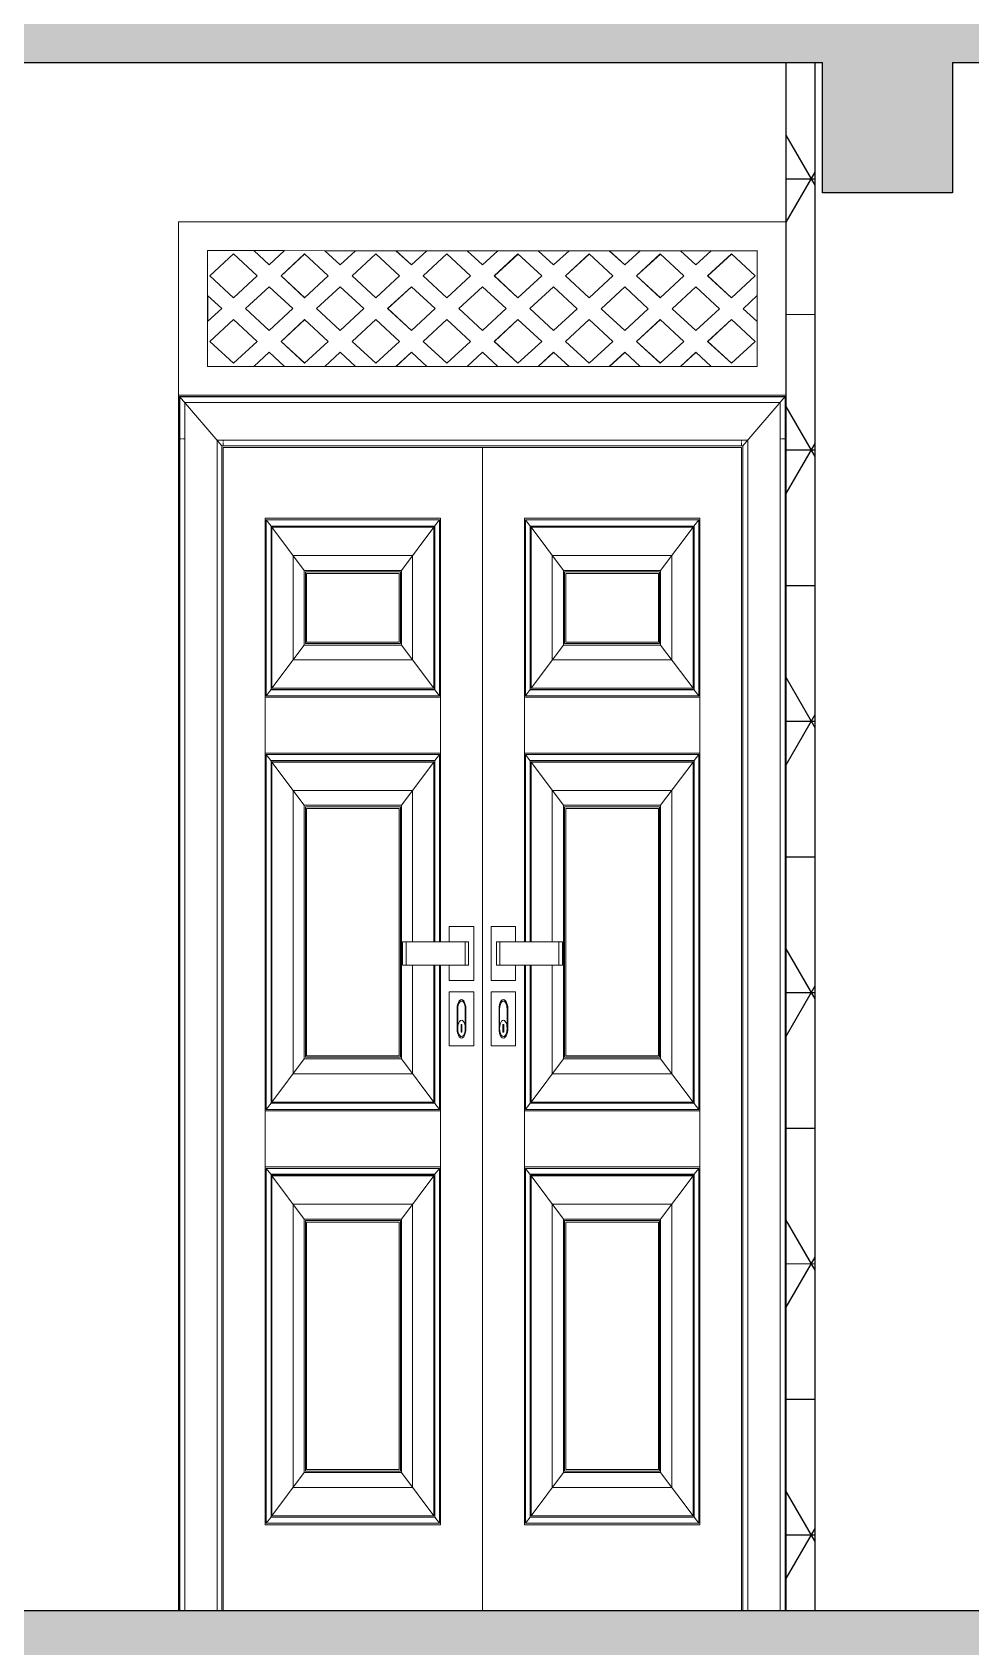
# Model space of a CAD drawing. Header units: inches. Extents: x -10117506 to -5032697, y -6529230 to -3254494.
# Drawn here: x -5046485.2 to -5046420.4, y -3261197.1 to -3261085.5 of the extents above; entities that cross this region are included whole.
import ezdxf

# ---------------------------------------------------------------- set-up
doc = ezdxf.new("R2010")
doc.units = ezdxf.units.IN
doc.header["$LTSCALE"] = 2
doc.header["$MEASUREMENT"] = 0
doc.linetypes.add('CENTER', pattern=[2, 1.25, -0.25, 0.25, -0.25])
doc.layers.get('0').update_dxf_attribs({"linetype": 'CONTINUOUS'})
doc.layers.add('A-Hatch', color=7, linetype='CONTINUOUS')
for name, color, linetype, lineweight in [('Annotate-Bold.w', 187, 'CONTINUOUS', 18), ('Door-Window', 47, 'CONTINUOUS', 15), ('F-FURNITURE', 30, 'CONTINUOUS', 13), ('HACTH', 253, 'CONTINUOUS', 5)]:
    doc.layers.add(name, color=color, linetype=linetype, lineweight=lineweight)
pattern_1 = [(50, (30106.7, -1792.5383), (7.172601826, -0.62752135), [0.75, -8.25]), (355, (30106.7, -1792.538), (-1.387513336, 7.521921337), [0.6, -6.6]), (100.45144446, (30107.2975, -1792.5906), (5.785088467, 6.89439991), [0.63740192, -7.01142112]), (46.1842, (30106.7, -1790.538), (10.672413307, -1.655192808), [1.125, -12.375]), (96.63563549, (30107.589, -1790.676), (9.346619457, 9.741186008), [0.95610342, -10.5171376]), (351.184164, (30106.7, -1790.538), (9.34661945, 9.741186003), [0.9, -9.90000001]), (21, (30107.7, -1791.0383), (5.969070521, -4.0261889067), [0.75, -8.25]), (326, (30107.7, -1791.038), (2.433153319, 7.2515004505), [0.6, -6.6]), (71.45144474, (30108.197, -1791.374), (8.402223767, 3.225311528), [0.6374019, -7.01142112]), (37.5, (30106.6998, -1792.5383), (0.1215985532, 3.3289385383), [0, -6.52, 0, -6.7, 0, -6.625]), (7.5, (30106.6998, -1792.5383), (2.6306953744, 3.9441171188), [0, -3.82, 0, -6.37, 0, -2.525]), (327.5, (30104.4698, -1792.5383), (5.3382243617, -0.2255487173), [0, -2.5, 0, -7.8, 0, -10.35]), (317.5, (30103.47, -1792.5383), (5.8318616934, 1.0010498233), [0, -3.25, 0, -5.18, 0, -7.35])]

msp = doc.modelspace()

# ---------------------------------------------------------------- hatches: boundary and pattern name
at = {"layer": 'A-Hatch', "transparency": 33554661}
h = msp.add_hatch(dxfattribs=at)
h.set_pattern_fill('NET3', color=256, scale=75)
h.set_pattern_definition([(0, (30106.7, -1792.538), (0, 9.375), []), (60, (30106.7, -1792.538), (-8.11898816, 4.6875), []), (120, (30106.7, -1792.538), (-8.11898816, -4.6875), [])])
h.paths.add_polyline_path([(-5046431.11, -3261087.63), (-5046433.11, -3261087.63), (-5046433.11, -3261194.63), (-5046431.11, -3261194.63)])
at = {"layer": 'Door-Window', "linetype": 'ByBlock'}
h = msp.add_hatch(dxfattribs=at)
h.set_pattern_fill('AR-CONC', color=256)
h.set_pattern_definition(pattern_1)
h.paths.add_polyline_path([(-5046562.11, -3261087.63), (-5046562.11, -3261096.63), (-5046553.11, -3261096.63), (-5046553.11, -3261087.63), (-5046433.11, -3261087.63), (-5046430.61, -3261087.63), (-5046430.61, -3261096.63), (-5046421.61, -3261096.63), (-5046421.61, -3261087.63), (-5046396.57, -3261087.63), (-5046316.57, -3261031.63), (-5046273.08, -3261031.63), (-5046273.08, -3261026.63), (-5046328.14, -3261026.63), (-5046328.14, -3261033.63), (-5046338.14, -3261033.63), (-5046338.14, -3261040.63), (-5046348.14, -3261040.63), (-5046348.14, -3261047.63), (-5046358.14, -3261047.63), (-5046358.14, -3261054.63), (-5046368.14, -3261054.63), (-5046368.14, -3261061.63), (-5046378.14, -3261061.63), (-5046378.14, -3261068.63), (-5046388.14, -3261068.63), (-5046388.14, -3261075.63), (-5046398.14, -3261075.63), (-5046398.14, -3261082.63), (-5046433.11, -3261082.63), (-5046580.11, -3261082.63), (-5046580.11, -3261087.63)])
h = msp.add_hatch(dxfattribs=at)
h.set_pattern_fill('AR-CONC', color=256)
h.set_pattern_definition(pattern_1)
h.paths.add_polyline_path([(-5046553.11, -3261199.63), (-5046430.61, -3261199.63), (-5046430.61, -3261208.63), (-5046421.61, -3261208.63), (-5046421.61, -3261199.63), (-5046396.57, -3261199.63), (-5046316.57, -3261143.63), (-5046273.08, -3261143.63), (-5046273.08, -3261138.63), (-5046328.14, -3261138.63), (-5046328.14, -3261145.63), (-5046338.14, -3261145.63), (-5046338.14, -3261152.63), (-5046348.14, -3261152.63), (-5046348.14, -3261159.63), (-5046358.14, -3261159.63), (-5046358.14, -3261166.63), (-5046368.14, -3261166.63), (-5046368.14, -3261173.63), (-5046378.14, -3261173.63), (-5046378.14, -3261180.63), (-5046388.14, -3261180.63), (-5046388.14, -3261187.63), (-5046398.14, -3261187.63), (-5046398.14, -3261194.63), (-5046562.11, -3261194.63), (-5046562.11, -3261208.63), (-5046553.11, -3261208.63)])

# ---------------------------------------------------------------- linework, layer by layer
at = {"ltscale": 0.5}
for p, q in [((-5046553.11, -3261087.63), (-5046433.11, -3261087.63)), ((-5046433.11, -3261194.63), (-5046433.11, -3261087.63)), ((-5046433.11, -3261087.63), (-5046430.61, -3261087.63)), ((-5046431.11, -3261194.63), (-5046431.11, -3261087.63)), ((-5046421.61, -3261087.63), (-5046396.57, -3261087.63)), ((-5046562.11, -3261194.63), (-5046398.14, -3261194.63))]:
    msp.add_line(p, q, dxfattribs=at)
msp.add_lwpolyline([(-5046421.61, -3261087.63), (-5046421.61, -3261096.63), (-5046430.61, -3261096.63), (-5046430.61, -3261087.63)], dxfattribs=at)
at = {"layer": 'Annotate-Bold.w', "linetype": 'CENTER', "ltscale": 0.01}
msp.add_line((-5046618.65, -3261194.63), (-5046229.88, -3261194.63), dxfattribs=at)
at = {"layer": 'F-FURNITURE'}
for p, q in [((-5046475.11, -3261194.63), (-5046475.11, -3261098.63)), ((-5046475.11, -3261098.63), (-5046433.11, -3261098.63)), ((-5046473.11, -3261103.74), (-5046473.11, -3261100.63)), ((-5046473.11, -3261100.63), (-5046469.92, -3261100.63)), ((-5046468.85, -3261101.62), (-5046469.92, -3261100.63)), ((-5046469.92, -3261100.63), (-5046469.91, -3261100.63)), ((-5046468.85, -3261101.61), (-5046469.91, -3261100.63)), ((-5046467.79, -3261100.63), (-5046469.91, -3261100.63)), ((-5046467.79, -3261100.63), (-5046468.85, -3261101.62)), ((-5046467.79, -3261100.63), (-5046465, -3261100.64)), ((-5046463.94, -3261101.62), (-5046465, -3261100.64)), ((-5046463.93, -3261101.61), (-5046465, -3261100.64)), ((-5046465, -3261100.64), (-5046465, -3261100.64)), ((-5046462.87, -3261100.64), (-5046465, -3261100.64)), ((-5046462.87, -3261100.64), (-5046463.94, -3261101.62)), ((-5046462.87, -3261100.64), (-5046460.09, -3261100.64)), ((-5046459.02, -3261101.62), (-5046460.09, -3261100.64)), ((-5046460.09, -3261100.64), (-5046460.08, -3261100.64)), ((-5046459.02, -3261101.61), (-5046460.08, -3261100.64)), ((-5046457.96, -3261100.64), (-5046460.08, -3261100.64)), ((-5046457.96, -3261100.64), (-5046459.02, -3261101.62)), ((-5046457.96, -3261100.64), (-5046455.17, -3261100.64)), ((-5046454.11, -3261101.62), (-5046455.17, -3261100.64)), ((-5046455.17, -3261100.64), (-5046455.17, -3261100.64)), ((-5046454.1, -3261101.61), (-5046455.17, -3261100.64)), ((-5046453.04, -3261100.64), (-5046455.17, -3261100.64)), ((-5046453.04, -3261100.64), (-5046454.11, -3261101.62)), ((-5046453.04, -3261100.64), (-5046450.26, -3261100.64)), ((-5046449.19, -3261101.62), (-5046450.26, -3261100.64)), ((-5046450.26, -3261100.64), (-5046450.25, -3261100.64)), ((-5046449.19, -3261101.61), (-5046450.25, -3261100.64)), ((-5046448.12, -3261100.64), (-5046450.25, -3261100.64)), ((-5046448.12, -3261100.64), (-5046449.19, -3261101.62)), ((-5046448.12, -3261100.64), (-5046445.34, -3261100.64)), ((-5046444.27, -3261101.62), (-5046445.34, -3261100.64)), ((-5046445.34, -3261100.64), (-5046445.33, -3261100.64)), ((-5046444.27, -3261101.61), (-5046445.33, -3261100.64)), ((-5046443.21, -3261100.64), (-5046445.33, -3261100.64)), ((-5046443.21, -3261100.64), (-5046444.27, -3261101.62)), ((-5046443.21, -3261100.64), (-5046440.42, -3261100.64)), ((-5046439.36, -3261101.62), (-5046440.42, -3261100.64)), ((-5046440.42, -3261100.64), (-5046440.42, -3261100.64)), ((-5046439.36, -3261101.62), (-5046440.42, -3261100.64)), ((-5046438.29, -3261100.64), (-5046440.42, -3261100.64)), ((-5046438.29, -3261100.64), (-5046439.36, -3261101.62)), ((-5046435.11, -3261100.63), (-5046438.29, -3261100.64)), ((-5046438.29, -3261100.64), (-5046438.29, -3261100.64)), ((-5046438.29, -3261100.64), (-5046435.11, -3261100.64)), ((-5046435.11, -3261100.64), (-5046435.11, -3261100.63)), ((-5046435.11, -3261100.64), (-5046435.11, -3261103.74)), ((-5046472.95, -3261102.37), (-5046471.31, -3261100.86)), ((-5046472.94, -3261102.37), (-5046471.31, -3261100.86)), ((-5046471.31, -3261100.86), (-5046469.67, -3261102.37)), ((-5046468.03, -3261102.37), (-5046466.4, -3261100.86)), ((-5046468.03, -3261102.37), (-5046466.39, -3261100.86)), ((-5046466.4, -3261100.86), (-5046464.76, -3261102.37)), ((-5046463.12, -3261102.37), (-5046461.48, -3261100.86)), ((-5046463.11, -3261102.37), (-5046461.48, -3261100.86)), ((-5046461.48, -3261100.86), (-5046459.84, -3261102.37)), ((-5046458.2, -3261102.37), (-5046456.56, -3261100.86)), ((-5046458.2, -3261102.37), (-5046456.56, -3261100.86)), ((-5046456.56, -3261100.86), (-5046454.93, -3261102.37)), ((-5046453.29, -3261102.37), (-5046451.65, -3261100.86)), ((-5046453.28, -3261102.37), (-5046451.64, -3261100.87)), ((-5046451.65, -3261100.86), (-5046450.01, -3261102.37)), ((-5046448.37, -3261102.37), (-5046446.73, -3261100.86)), ((-5046448.36, -3261102.37), (-5046446.73, -3261100.87)), ((-5046446.73, -3261100.86), (-5046445.09, -3261102.37)), ((-5046443.45, -3261102.37), (-5046441.82, -3261100.86)), ((-5046443.45, -3261102.37), (-5046441.81, -3261100.87)), ((-5046441.82, -3261100.86), (-5046440.18, -3261102.37)), ((-5046438.54, -3261102.37), (-5046436.9, -3261100.86)), ((-5046438.53, -3261102.37), (-5046436.9, -3261100.87)), ((-5046436.9, -3261100.86), (-5046435.26, -3261102.37)), ((-5046471.31, -3261103.88), (-5046472.95, -3261102.37)), ((-5046472.95, -3261102.37), (-5046472.94, -3261102.37)), ((-5046471.31, -3261103.88), (-5046472.94, -3261102.37)), ((-5046469.67, -3261102.37), (-5046471.31, -3261103.88)), ((-5046466.4, -3261103.88), (-5046468.03, -3261102.37)), ((-5046468.03, -3261102.37), (-5046468.03, -3261102.37)), ((-5046466.39, -3261103.88), (-5046468.03, -3261102.37)), ((-5046464.76, -3261102.37), (-5046466.4, -3261103.88)), ((-5046461.48, -3261103.88), (-5046463.12, -3261102.37)), ((-5046463.12, -3261102.37), (-5046463.11, -3261102.37)), ((-5046461.48, -3261103.88), (-5046463.11, -3261102.37)), ((-5046459.84, -3261102.37), (-5046461.48, -3261103.88)), ((-5046456.56, -3261103.88), (-5046458.2, -3261102.37)), ((-5046458.2, -3261102.37), (-5046458.2, -3261102.37)), ((-5046456.56, -3261103.88), (-5046458.2, -3261102.37)), ((-5046454.93, -3261102.37), (-5046456.56, -3261103.88)), ((-5046451.65, -3261103.88), (-5046453.29, -3261102.37)), ((-5046453.29, -3261102.37), (-5046453.28, -3261102.37)), ((-5046451.65, -3261103.88), (-5046453.28, -3261102.37)), ((-5046450.01, -3261102.37), (-5046451.65, -3261103.88)), ((-5046446.73, -3261103.88), (-5046448.37, -3261102.37)), ((-5046448.37, -3261102.37), (-5046448.36, -3261102.37)), ((-5046446.73, -3261103.88), (-5046448.36, -3261102.37)), ((-5046445.09, -3261102.37), (-5046446.73, -3261103.88)), ((-5046441.82, -3261103.88), (-5046443.45, -3261102.37)), ((-5046443.45, -3261102.37), (-5046443.45, -3261102.37)), ((-5046441.81, -3261103.88), (-5046443.45, -3261102.37)), ((-5046440.18, -3261102.37), (-5046441.82, -3261103.88)), ((-5046436.9, -3261103.88), (-5046438.54, -3261102.37)), ((-5046438.54, -3261102.37), (-5046438.53, -3261102.37)), ((-5046436.9, -3261103.88), (-5046438.53, -3261102.37)), ((-5046435.26, -3261102.37), (-5046436.9, -3261103.88)), ((-5046473.11, -3261108.63), (-5046473.11, -3261103.74)), ((-5046473.11, -3261103.74), (-5046472.13, -3261104.63)), ((-5046473.08, -3261103.76), (-5046473.08, -3261105.51)), ((-5046470.49, -3261104.63), (-5046468.85, -3261103.12)), ((-5046470.49, -3261104.63), (-5046468.85, -3261103.13)), ((-5046468.85, -3261103.12), (-5046467.22, -3261104.63)), ((-5046465.58, -3261104.63), (-5046463.94, -3261103.13)), ((-5046465.57, -3261104.63), (-5046463.93, -3261103.13)), ((-5046463.94, -3261103.13), (-5046462.3, -3261104.63)), ((-5046460.66, -3261104.63), (-5046459.02, -3261103.13)), ((-5046460.65, -3261104.63), (-5046459.02, -3261103.13)), ((-5046459.02, -3261103.13), (-5046457.38, -3261104.63)), ((-5046455.74, -3261104.63), (-5046454.11, -3261103.13)), ((-5046455.74, -3261104.63), (-5046454.1, -3261103.13)), ((-5046454.11, -3261103.13), (-5046452.47, -3261104.63)), ((-5046450.83, -3261104.63), (-5046449.19, -3261103.13)), ((-5046450.82, -3261104.63), (-5046449.19, -3261103.13)), ((-5046449.19, -3261103.13), (-5046447.55, -3261104.64)), ((-5046445.91, -3261104.64), (-5046444.27, -3261103.13)), ((-5046445.91, -3261104.64), (-5046444.27, -3261103.13)), ((-5046444.27, -3261103.13), (-5046442.64, -3261104.64)), ((-5046441, -3261104.64), (-5046439.36, -3261103.13)), ((-5046440.99, -3261104.64), (-5046439.36, -3261103.13)), ((-5046439.36, -3261103.13), (-5046437.72, -3261104.64)), ((-5046436.08, -3261104.64), (-5046435.11, -3261103.74)), ((-5046436.08, -3261104.64), (-5046435.11, -3261103.74)), ((-5046435.11, -3261105.53), (-5046435.11, -3261103.74)), ((-5046435.11, -3261103.74), (-5046435.11, -3261103.74)), ((-5046472.13, -3261104.63), (-5046473.11, -3261105.53)), ((-5046468.85, -3261106.14), (-5046470.49, -3261104.63)), ((-5046470.49, -3261104.63), (-5046470.49, -3261104.63)), ((-5046468.85, -3261106.14), (-5046470.49, -3261104.63)), ((-5046467.22, -3261104.63), (-5046468.85, -3261106.14)), ((-5046463.94, -3261106.14), (-5046465.58, -3261104.63)), ((-5046465.58, -3261104.63), (-5046465.57, -3261104.63)), ((-5046463.94, -3261106.14), (-5046465.57, -3261104.63)), ((-5046462.3, -3261104.63), (-5046463.94, -3261106.14)), ((-5046459.02, -3261106.14), (-5046460.66, -3261104.63)), ((-5046460.66, -3261104.63), (-5046460.65, -3261104.63)), ((-5046459.02, -3261106.14), (-5046460.65, -3261104.63)), ((-5046457.38, -3261104.63), (-5046459.02, -3261106.14)), ((-5046454.11, -3261106.14), (-5046455.74, -3261104.63)), ((-5046455.74, -3261104.63), (-5046455.74, -3261104.63)), ((-5046454.1, -3261106.14), (-5046455.74, -3261104.63)), ((-5046452.47, -3261104.63), (-5046454.11, -3261106.14)), ((-5046449.19, -3261106.14), (-5046450.83, -3261104.63)), ((-5046450.83, -3261104.63), (-5046450.82, -3261104.63)), ((-5046449.19, -3261106.14), (-5046450.82, -3261104.63)), ((-5046447.55, -3261104.64), (-5046449.19, -3261106.14)), ((-5046444.27, -3261106.14), (-5046445.91, -3261104.64)), ((-5046445.91, -3261104.64), (-5046445.91, -3261104.64)), ((-5046444.27, -3261106.14), (-5046445.91, -3261104.64)), ((-5046442.64, -3261104.64), (-5046444.27, -3261106.14)), ((-5046439.36, -3261106.14), (-5046441, -3261104.64)), ((-5046441, -3261104.64), (-5046440.99, -3261104.64)), ((-5046439.36, -3261106.14), (-5046440.99, -3261104.64)), ((-5046437.72, -3261104.64), (-5046439.36, -3261106.14)), ((-5046435.11, -3261105.53), (-5046436.08, -3261104.64)), ((-5046435.11, -3261105.53), (-5046436.08, -3261104.64)), ((-5046436.08, -3261104.64), (-5046436.08, -3261104.64)), ((-5046472.95, -3261106.9), (-5046471.31, -3261105.39)), ((-5046472.94, -3261106.9), (-5046471.31, -3261105.39)), ((-5046471.31, -3261105.39), (-5046469.67, -3261106.9)), ((-5046468.03, -3261106.9), (-5046466.4, -3261105.39)), ((-5046468.03, -3261106.9), (-5046466.39, -3261105.39)), ((-5046466.4, -3261105.39), (-5046464.76, -3261106.9)), ((-5046463.12, -3261106.9), (-5046461.48, -3261105.39)), ((-5046463.11, -3261106.9), (-5046461.48, -3261105.39)), ((-5046461.48, -3261105.39), (-5046459.84, -3261106.9)), ((-5046458.2, -3261106.9), (-5046456.56, -3261105.39)), ((-5046458.2, -3261106.9), (-5046456.56, -3261105.39)), ((-5046456.56, -3261105.39), (-5046454.93, -3261106.9)), ((-5046453.29, -3261106.9), (-5046451.65, -3261105.39)), ((-5046453.28, -3261106.9), (-5046451.65, -3261105.39)), ((-5046451.65, -3261105.39), (-5046450.01, -3261106.9)), ((-5046448.37, -3261106.9), (-5046446.73, -3261105.39)), ((-5046448.37, -3261106.9), (-5046446.73, -3261105.39)), ((-5046446.73, -3261105.39), (-5046445.09, -3261106.9)), ((-5046443.45, -3261106.9), (-5046441.82, -3261105.39)), ((-5046443.45, -3261106.9), (-5046441.81, -3261105.39)), ((-5046441.82, -3261105.39), (-5046440.18, -3261106.9)), ((-5046438.54, -3261106.9), (-5046436.9, -3261105.39)), ((-5046438.53, -3261106.9), (-5046436.9, -3261105.39)), ((-5046436.9, -3261105.39), (-5046435.26, -3261106.9)), ((-5046435.11, -3261105.53), (-5046435.11, -3261108.63)), ((-5046435.11, -3261105.53), (-5046435.11, -3261105.53)), ((-5046471.31, -3261108.41), (-5046472.95, -3261106.9)), ((-5046472.95, -3261106.9), (-5046472.94, -3261106.9)), ((-5046471.31, -3261108.4), (-5046472.94, -3261106.9)), ((-5046469.67, -3261106.9), (-5046471.31, -3261108.41)), ((-5046466.4, -3261108.41), (-5046468.03, -3261106.9)), ((-5046468.03, -3261106.9), (-5046468.03, -3261106.9)), ((-5046466.39, -3261108.4), (-5046468.03, -3261106.9)), ((-5046464.76, -3261106.9), (-5046466.4, -3261108.41)), ((-5046461.48, -3261108.41), (-5046463.12, -3261106.9)), ((-5046463.12, -3261106.9), (-5046463.11, -3261106.9)), ((-5046461.48, -3261108.4), (-5046463.11, -3261106.9)), ((-5046459.84, -3261106.9), (-5046461.48, -3261108.41)), ((-5046456.56, -3261108.41), (-5046458.2, -3261106.9)), ((-5046456.56, -3261108.4), (-5046458.2, -3261106.9)), ((-5046458.2, -3261106.9), (-5046458.2, -3261106.9)), ((-5046454.93, -3261106.9), (-5046456.56, -3261108.41)), ((-5046451.65, -3261108.41), (-5046453.29, -3261106.9)), ((-5046453.29, -3261106.9), (-5046453.28, -3261106.9)), ((-5046451.65, -3261108.4), (-5046453.28, -3261106.9)), ((-5046450.01, -3261106.9), (-5046451.65, -3261108.41)), ((-5046446.73, -3261108.41), (-5046448.37, -3261106.9)), ((-5046448.37, -3261106.9), (-5046448.37, -3261106.9)), ((-5046446.73, -3261108.4), (-5046448.37, -3261106.9)), ((-5046445.09, -3261106.9), (-5046446.73, -3261108.41)), ((-5046441.82, -3261108.41), (-5046443.45, -3261106.9)), ((-5046441.81, -3261108.4), (-5046443.45, -3261106.9)), ((-5046443.45, -3261106.9), (-5046443.45, -3261106.9)), ((-5046440.18, -3261106.9), (-5046441.82, -3261108.41)), ((-5046436.9, -3261108.41), (-5046438.54, -3261106.9)), ((-5046438.54, -3261106.9), (-5046438.53, -3261106.9)), ((-5046436.9, -3261108.41), (-5046438.53, -3261106.9)), ((-5046435.26, -3261106.9), (-5046436.9, -3261108.41)), ((-5046473.11, -3261108.63), (-5046473.11, -3261108.63)), ((-5046473.11, -3261108.63), (-5046473.08, -3261108.63)), ((-5046469.92, -3261108.63), (-5046473.11, -3261108.63)), ((-5046473.08, -3261108.63), (-5046473.08, -3261108.63)), ((-5046473.08, -3261108.63), (-5046469.92, -3261108.63)), ((-5046469.92, -3261108.63), (-5046468.85, -3261107.65)), ((-5046469.92, -3261108.63), (-5046469.91, -3261108.63)), ((-5046469.91, -3261108.63), (-5046468.85, -3261107.65)), ((-5046469.91, -3261108.63), (-5046467.79, -3261108.63)), ((-5046468.85, -3261107.65), (-5046467.79, -3261108.63)), ((-5046465, -3261108.63), (-5046467.79, -3261108.63)), ((-5046465, -3261108.63), (-5046463.94, -3261107.65)), ((-5046465, -3261108.63), (-5046463.94, -3261107.65)), ((-5046465, -3261108.63), (-5046465, -3261108.63)), ((-5046465, -3261108.63), (-5046462.87, -3261108.63)), ((-5046463.94, -3261107.65), (-5046462.87, -3261108.63)), ((-5046460.09, -3261108.63), (-5046462.87, -3261108.63)), ((-5046460.09, -3261108.63), (-5046459.02, -3261107.65)), ((-5046460.08, -3261108.63), (-5046460.09, -3261108.63)), ((-5046460.08, -3261108.63), (-5046459.02, -3261107.65)), ((-5046460.08, -3261108.63), (-5046457.96, -3261108.63)), ((-5046459.02, -3261107.65), (-5046457.96, -3261108.63)), ((-5046455.17, -3261108.63), (-5046457.96, -3261108.63)), ((-5046455.17, -3261108.63), (-5046454.11, -3261107.65)), ((-5046455.17, -3261108.63), (-5046454.1, -3261107.65)), ((-5046455.17, -3261108.63), (-5046455.17, -3261108.63)), ((-5046455.17, -3261108.63), (-5046453.04, -3261108.63)), ((-5046454.11, -3261107.65), (-5046453.04, -3261108.63)), ((-5046450.26, -3261108.63), (-5046453.04, -3261108.63)), ((-5046450.26, -3261108.63), (-5046449.19, -3261107.65)), ((-5046450.25, -3261108.63), (-5046450.26, -3261108.63)), ((-5046450.25, -3261108.63), (-5046449.19, -3261107.66)), ((-5046450.25, -3261108.63), (-5046448.12, -3261108.63)), ((-5046449.19, -3261107.65), (-5046448.12, -3261108.63)), ((-5046445.34, -3261108.63), (-5046448.12, -3261108.63)), ((-5046445.34, -3261108.63), (-5046444.27, -3261107.65)), ((-5046445.34, -3261108.63), (-5046445.33, -3261108.63)), ((-5046445.33, -3261108.63), (-5046444.27, -3261107.66)), ((-5046445.33, -3261108.63), (-5046443.21, -3261108.63)), ((-5046444.27, -3261107.65), (-5046443.21, -3261108.63)), ((-5046440.42, -3261108.63), (-5046443.21, -3261108.63)), ((-5046440.42, -3261108.63), (-5046439.36, -3261107.65)), ((-5046440.42, -3261108.63), (-5046439.36, -3261107.66)), ((-5046440.42, -3261108.63), (-5046440.42, -3261108.63)), ((-5046440.42, -3261108.63), (-5046438.29, -3261108.63)), ((-5046439.36, -3261107.65), (-5046438.29, -3261108.63)), ((-5046435.11, -3261108.63), (-5046438.29, -3261108.63)), ((-5046475.11, -3261110.63), (-5046433.11, -3261110.63)), ((-5046475.04, -3261194.63), (-5046475.04, -3261110.71)), ((-5046475.04, -3261110.71), (-5046433.17, -3261110.71)), ((-5046475.04, -3261110.71), (-5046472.11, -3261114.13)), ((-5046475.02, -3261110.73), (-5046433.19, -3261110.73)), ((-5046475.02, -3261113.63), (-5046475.02, -3261110.73)), ((-5046433.17, -3261110.71), (-5046436.11, -3261114.13)), ((-5046433.19, -3261110.73), (-5046433.19, -3261194.63)), ((-5046433.17, -3261110.71), (-5046433.17, -3261194.63)), ((-5046474.68, -3261194.63), (-5046474.68, -3261111.13)), ((-5046474.68, -3261111.13), (-5046433.53, -3261111.13)), ((-5046433.53, -3261111.13), (-5046433.53, -3261194.63)), ((-5046475.02, -3261113.63), (-5046474.96, -3261113.63)), ((-5046475.02, -3261194.63), (-5046475.02, -3261113.63)), ((-5046474.92, -3261113.63), (-5046474.88, -3261113.63)), ((-5046474.83, -3261113.63), (-5046474.73, -3261113.63)), ((-5046472.45, -3261194.63), (-5046472.45, -3261113.73)), ((-5046472.45, -3261113.73), (-5046435.76, -3261113.73)), ((-5046472.11, -3261194.63), (-5046472.11, -3261114.13)), ((-5046472.11, -3261114.13), (-5046436.11, -3261114.13)), ((-5046472.02, -3261113.73), (-5046472.02, -3261113.79)), ((-5046472.02, -3261113.84), (-5046472.02, -3261113.89)), ((-5046472.02, -3261113.94), (-5046472.02, -3261114.02)), ((-5046472.02, -3261114.05), (-5046472.02, -3261114.13)), ((-5046436.19, -3261113.73), (-5046436.19, -3261113.79)), ((-5046436.19, -3261113.84), (-5046436.19, -3261113.89)), ((-5046436.19, -3261113.94), (-5046436.19, -3261114.02)), ((-5046436.19, -3261114.05), (-5046436.19, -3261114.13)), ((-5046436.11, -3261114.13), (-5046436.11, -3261194.63)), ((-5046435.76, -3261113.73), (-5046435.76, -3261194.63)), ((-5046433.53, -3261113.63), (-5046433.43, -3261113.63)), ((-5046433.38, -3261113.63), (-5046433.33, -3261113.63)), ((-5046433.29, -3261113.63), (-5046433.22, -3261113.63)), ((-5046472.02, -3261194.63), (-5046472.02, -3261114.23)), ((-5046472.02, -3261114.23), (-5046436.19, -3261114.23)), ((-5046454.11, -3261194.63), (-5046454.11, -3261114.23)), ((-5046436.19, -3261114.23), (-5046436.19, -3261194.63)), ((-5046469.12, -3261160.1), (-5046469.12, -3261119.13)), ((-5046457, -3261119.13), (-5046469.12, -3261119.13)), ((-5046469.05, -3261131.4), (-5046469.05, -3261119.23)), ((-5046469.05, -3261119.23), (-5046457.08, -3261119.23)), ((-5046469.05, -3261119.23), (-5046468.72, -3261119.68)), ((-5046468.72, -3261130.96), (-5046468.72, -3261119.68)), ((-5046468.72, -3261119.68), (-5046457.41, -3261119.68)), ((-5046468.66, -3261130.88), (-5046468.66, -3261119.75)), ((-5046468.66, -3261119.75), (-5046457.46, -3261119.75)), ((-5046466.42, -3261122.74), (-5046468.66, -3261119.75)), ((-5046457.46, -3261119.75), (-5046459.7, -3261122.74)), ((-5046457.46, -3261119.75), (-5046457.46, -3261130.88)), ((-5046457.41, -3261119.68), (-5046457.08, -3261119.23)), ((-5046457.41, -3261119.68), (-5046457.41, -3261130.96)), ((-5046457.39, -3261119.65), (-5046457.39, -3261130.98)), ((-5046457.08, -3261119.23), (-5046457.08, -3261131.4)), ((-5046457, -3261119.13), (-5046457, -3261148.41)), ((-5046451.21, -3261148.41), (-5046451.21, -3261119.13)), ((-5046439.09, -3261119.13), (-5046451.21, -3261119.13)), ((-5046451.13, -3261131.4), (-5046451.13, -3261119.23)), ((-5046451.13, -3261119.23), (-5046439.16, -3261119.23)), ((-5046451.13, -3261119.23), (-5046450.8, -3261119.68)), ((-5046450.8, -3261130.96), (-5046450.8, -3261119.68)), ((-5046450.8, -3261119.68), (-5046439.5, -3261119.68)), ((-5046450.75, -3261130.88), (-5046450.75, -3261119.75)), ((-5046450.75, -3261119.75), (-5046439.55, -3261119.75)), ((-5046448.51, -3261122.74), (-5046450.75, -3261119.75)), ((-5046439.55, -3261119.75), (-5046441.79, -3261122.74)), ((-5046439.55, -3261119.75), (-5046439.55, -3261130.88)), ((-5046439.5, -3261119.68), (-5046439.16, -3261119.23)), ((-5046439.5, -3261119.68), (-5046439.5, -3261130.96)), ((-5046439.47, -3261119.65), (-5046439.47, -3261130.98)), ((-5046439.16, -3261119.23), (-5046439.16, -3261131.4)), ((-5046439.09, -3261119.13), (-5046439.09, -3261160.1)), ((-5046458.93, -3261121.71), (-5046467.19, -3261121.71)), ((-5046467.19, -3261121.71), (-5046467.19, -3261128.92)), ((-5046458.93, -3261128.92), (-5046458.93, -3261121.71)), ((-5046441.02, -3261121.71), (-5046449.28, -3261121.71)), ((-5046449.28, -3261121.71), (-5046449.28, -3261128.92)), ((-5046441.02, -3261128.92), (-5046441.02, -3261121.71)), ((-5046459.7, -3261122.74), (-5046466.42, -3261122.74)), ((-5046466.42, -3261122.74), (-5046466.42, -3261127.89)), ((-5046466.34, -3261122.84), (-5046466.34, -3261127.79)), ((-5046459.78, -3261122.84), (-5046466.34, -3261122.84)), ((-5046466.27, -3261122.94), (-5046466.27, -3261127.69)), ((-5046459.86, -3261122.94), (-5046466.27, -3261122.94)), ((-5046459.86, -3261127.69), (-5046459.86, -3261122.94)), ((-5046459.78, -3261127.79), (-5046459.78, -3261122.84)), ((-5046459.7, -3261127.89), (-5046459.7, -3261122.74)), ((-5046441.79, -3261122.74), (-5046448.51, -3261122.74)), ((-5046448.51, -3261122.74), (-5046448.51, -3261127.89)), ((-5046448.43, -3261122.84), (-5046448.43, -3261127.79)), ((-5046441.87, -3261122.84), (-5046448.43, -3261122.84)), ((-5046448.35, -3261122.94), (-5046448.35, -3261127.69)), ((-5046441.94, -3261122.94), (-5046448.35, -3261122.94)), ((-5046441.94, -3261127.69), (-5046441.94, -3261122.94)), ((-5046441.87, -3261127.79), (-5046441.87, -3261122.84)), ((-5046441.79, -3261127.89), (-5046441.79, -3261122.74)), ((-5046468.66, -3261130.88), (-5046466.42, -3261127.89)), ((-5046466.42, -3261127.89), (-5046459.7, -3261127.89)), ((-5046466.34, -3261127.79), (-5046459.78, -3261127.79)), ((-5046466.27, -3261127.69), (-5046459.86, -3261127.69)), ((-5046459.7, -3261127.89), (-5046457.46, -3261130.88)), ((-5046450.75, -3261130.88), (-5046448.51, -3261127.89)), ((-5046448.51, -3261127.89), (-5046441.79, -3261127.89)), ((-5046448.43, -3261127.79), (-5046441.87, -3261127.79)), ((-5046448.35, -3261127.69), (-5046441.94, -3261127.69)), ((-5046441.79, -3261127.89), (-5046439.55, -3261130.88)), ((-5046467.19, -3261128.92), (-5046458.93, -3261128.92)), ((-5046449.28, -3261128.92), (-5046441.02, -3261128.92)), ((-5046469.05, -3261131.4), (-5046468.72, -3261130.96)), ((-5046457.41, -3261130.96), (-5046468.72, -3261130.96)), ((-5046457.46, -3261130.88), (-5046468.66, -3261130.88)), ((-5046457.08, -3261131.4), (-5046457.41, -3261130.96)), ((-5046451.13, -3261131.4), (-5046450.8, -3261130.96)), ((-5046439.5, -3261130.96), (-5046450.8, -3261130.96)), ((-5046439.55, -3261130.88), (-5046450.75, -3261130.88)), ((-5046439.16, -3261131.4), (-5046439.5, -3261130.96)), ((-5046457, -3261131.5), (-5046469.12, -3261131.5)), ((-5046457.08, -3261131.4), (-5046469.05, -3261131.4)), ((-5046457.39, -3261130.98), (-5046468.74, -3261130.98)), ((-5046439.09, -3261131.5), (-5046451.21, -3261131.5)), ((-5046439.16, -3261131.4), (-5046451.13, -3261131.4)), ((-5046439.47, -3261130.98), (-5046450.82, -3261130.98)), ((-5046457, -3261135.37), (-5046469.12, -3261135.37)), ((-5046439.09, -3261135.37), (-5046451.21, -3261135.37)), ((-5046469.05, -3261160), (-5046469.05, -3261135.47)), ((-5046469.05, -3261135.47), (-5046457.08, -3261135.47)), ((-5046469.05, -3261135.47), (-5046468.74, -3261135.88)), ((-5046468.74, -3261135.88), (-5046457.39, -3261135.88)), ((-5046468.74, -3261135.88), (-5046468.72, -3261135.9)), ((-5046468.72, -3261159.57), (-5046468.72, -3261135.9)), ((-5046468.72, -3261135.9), (-5046457.4, -3261135.9)), ((-5046466.42, -3261138.97), (-5046468.66, -3261135.98)), ((-5046468.66, -3261159.49), (-5046468.66, -3261135.98)), ((-5046468.66, -3261135.98), (-5046457.46, -3261135.98)), ((-5046457.46, -3261135.98), (-5046459.7, -3261138.97)), ((-5046457.46, -3261135.98), (-5046457.46, -3261148.41)), ((-5046457.39, -3261135.88), (-5046457.4, -3261135.9)), ((-5046457.4, -3261135.9), (-5046457.4, -3261148.41)), ((-5046457.08, -3261135.47), (-5046457.39, -3261135.88)), ((-5046457.39, -3261135.88), (-5046457.39, -3261148.41)), ((-5046457.08, -3261135.47), (-5046457.08, -3261148.41)), ((-5046451.13, -3261148.41), (-5046451.13, -3261135.47)), ((-5046451.13, -3261135.47), (-5046439.16, -3261135.47)), ((-5046451.13, -3261135.47), (-5046450.82, -3261135.88)), ((-5046450.82, -3261135.88), (-5046439.47, -3261135.88)), ((-5046450.82, -3261135.88), (-5046450.81, -3261135.9)), ((-5046450.81, -3261148.41), (-5046450.81, -3261135.9)), ((-5046450.81, -3261135.9), (-5046439.49, -3261135.9)), ((-5046448.51, -3261138.97), (-5046450.75, -3261135.98)), ((-5046450.75, -3261148.41), (-5046450.75, -3261135.98)), ((-5046450.75, -3261135.98), (-5046439.55, -3261135.98)), ((-5046439.55, -3261135.98), (-5046441.79, -3261138.97)), ((-5046439.55, -3261135.98), (-5046439.55, -3261159.49)), ((-5046439.47, -3261135.88), (-5046439.49, -3261135.9)), ((-5046439.49, -3261135.9), (-5046439.49, -3261159.57)), ((-5046439.16, -3261135.47), (-5046439.47, -3261135.88)), ((-5046439.47, -3261135.88), (-5046439.47, -3261159.59)), ((-5046439.16, -3261135.47), (-5046439.16, -3261160)), ((-5046467.19, -3261137.94), (-5046458.93, -3261137.94)), ((-5046467.19, -3261137.94), (-5046467.19, -3261157.53)), ((-5046458.93, -3261137.94), (-5046458.93, -3261148.41)), ((-5046449.28, -3261137.94), (-5046441.02, -3261137.94)), ((-5046449.28, -3261137.94), (-5046449.28, -3261148.41)), ((-5046441.02, -3261137.94), (-5046441.02, -3261157.53)), ((-5046466.42, -3261138.97), (-5046459.7, -3261138.97)), ((-5046466.42, -3261156.5), (-5046466.42, -3261138.97)), ((-5046459.78, -3261139.08), (-5046466.34, -3261139.08)), ((-5046466.34, -3261139.08), (-5046466.34, -3261156.39)), ((-5046459.86, -3261139.18), (-5046466.27, -3261139.18)), ((-5046466.27, -3261139.18), (-5046466.27, -3261156.29)), ((-5046459.86, -3261156.29), (-5046459.86, -3261139.18)), ((-5046459.78, -3261156.39), (-5046459.78, -3261139.08)), ((-5046459.7, -3261138.97), (-5046459.7, -3261156.5)), ((-5046448.51, -3261138.97), (-5046441.79, -3261138.97)), ((-5046448.51, -3261156.5), (-5046448.51, -3261138.97)), ((-5046441.87, -3261139.08), (-5046448.43, -3261139.08)), ((-5046448.43, -3261139.08), (-5046448.43, -3261156.39)), ((-5046441.94, -3261139.18), (-5046448.35, -3261139.18)), ((-5046448.35, -3261139.18), (-5046448.35, -3261156.29)), ((-5046441.94, -3261156.29), (-5046441.94, -3261139.18)), ((-5046441.87, -3261156.39), (-5046441.87, -3261139.08)), ((-5046441.79, -3261138.97), (-5046441.79, -3261156.5)), ((-5046456.4, -3261147.35), (-5046456.4, -3261148.41)), ((-5046454.7, -3261147.35), (-5046456.4, -3261147.35)), ((-5046454.7, -3261147.35), (-5046454.7, -3261151.07)), ((-5046451.81, -3261147.35), (-5046453.51, -3261147.35)), ((-5046453.51, -3261147.35), (-5046453.51, -3261151.07)), ((-5046451.81, -3261147.35), (-5046451.81, -3261148.41)), ((-5046459.63, -3261148.41), (-5046459.63, -3261150.01)), ((-5046459.63, -3261148.41), (-5046455.07, -3261148.41)), ((-5046459.38, -3261148.41), (-5046459.38, -3261150.01)), ((-5046455.31, -3261148.41), (-5046455.31, -3261150.01)), ((-5046455.07, -3261148.41), (-5046455.07, -3261150.01)), ((-5046453.14, -3261148.41), (-5046453.14, -3261150.01)), ((-5046448.58, -3261148.41), (-5046453.14, -3261148.41)), ((-5046452.9, -3261148.41), (-5046452.9, -3261150.01)), ((-5046448.83, -3261148.41), (-5046448.83, -3261150.01)), ((-5046448.58, -3261148.41), (-5046448.58, -3261150.01)), ((-5046459.63, -3261150.01), (-5046455.07, -3261150.01)), ((-5046458.93, -3261150.01), (-5046458.93, -3261157.53)), ((-5046457.46, -3261150.01), (-5046457.46, -3261159.49)), ((-5046457.4, -3261150.01), (-5046457.4, -3261159.57)), ((-5046457.39, -3261150.01), (-5046457.39, -3261159.59)), ((-5046457.08, -3261150.01), (-5046457.08, -3261160)), ((-5046457, -3261150.01), (-5046457, -3261160.1)), ((-5046456.4, -3261150.01), (-5046456.4, -3261151.07)), ((-5046448.58, -3261150.01), (-5046453.14, -3261150.01)), ((-5046451.81, -3261150.01), (-5046451.81, -3261151.07)), ((-5046451.21, -3261160.1), (-5046451.21, -3261150.01)), ((-5046451.13, -3261160), (-5046451.13, -3261150.01)), ((-5046450.81, -3261159.57), (-5046450.81, -3261150.01)), ((-5046450.75, -3261159.49), (-5046450.75, -3261150.01)), ((-5046449.28, -3261157.53), (-5046449.28, -3261150.01)), ((-5046456.4, -3261151.07), (-5046454.7, -3261151.07)), ((-5046456.4, -3261151.87), (-5046454.7, -3261151.87)), ((-5046456.4, -3261155.59), (-5046456.4, -3261151.87)), ((-5046454.7, -3261151.87), (-5046454.7, -3261155.59)), ((-5046453.51, -3261151.07), (-5046451.81, -3261151.07)), ((-5046453.51, -3261151.87), (-5046453.51, -3261155.59)), ((-5046451.81, -3261151.87), (-5046453.51, -3261151.87)), ((-5046451.81, -3261155.59), (-5046451.81, -3261151.87)), ((-5046455.85, -3261152.89), (-5046455.86, -3261153.07)), ((-5046455.86, -3261154.4), (-5046455.86, -3261153.07)), ((-5046455.82, -3261152.73), (-5046455.85, -3261152.89)), ((-5046455.77, -3261152.6), (-5046455.82, -3261152.73)), ((-5046455.81, -3261153.07), (-5046455.8, -3261152.92)), ((-5046455.81, -3261154.39), (-5046455.81, -3261153.07)), ((-5046455.8, -3261152.92), (-5046455.78, -3261152.78)), ((-5046455.78, -3261152.78), (-5046455.74, -3261152.67)), ((-5046455.71, -3261152.49), (-5046455.77, -3261152.6)), ((-5046455.74, -3261152.67), (-5046455.68, -3261152.58)), ((-5046455.63, -3261152.42), (-5046455.71, -3261152.49)), ((-5046455.68, -3261152.58), (-5046455.62, -3261152.52)), ((-5046455.55, -3261152.4), (-5046455.63, -3261152.42)), ((-5046455.62, -3261152.52), (-5046455.55, -3261152.5)), ((-5046455.48, -3261152.42), (-5046455.55, -3261152.4)), ((-5046455.55, -3261152.5), (-5046455.49, -3261152.52)), ((-5046455.49, -3261152.52), (-5046455.42, -3261152.58)), ((-5046455.4, -3261152.49), (-5046455.48, -3261152.42)), ((-5046455.42, -3261152.58), (-5046455.37, -3261152.67)), ((-5046455.34, -3261152.6), (-5046455.4, -3261152.49)), ((-5046455.37, -3261152.67), (-5046455.33, -3261152.78)), ((-5046455.29, -3261152.73), (-5046455.34, -3261152.6)), ((-5046455.33, -3261152.78), (-5046455.3, -3261152.92)), ((-5046455.3, -3261152.92), (-5046455.3, -3261153.07)), ((-5046455.3, -3261153.07), (-5046455.3, -3261154.39)), ((-5046455.26, -3261152.89), (-5046455.29, -3261152.73)), ((-5046455.25, -3261153.07), (-5046455.26, -3261152.89)), ((-5046455.25, -3261154.4), (-5046455.25, -3261153.07)), ((-5046452.96, -3261153.07), (-5046452.95, -3261152.89)), ((-5046452.96, -3261154.4), (-5046452.96, -3261153.07)), ((-5046452.95, -3261152.89), (-5046452.92, -3261152.73)), ((-5046452.92, -3261152.73), (-5046452.87, -3261152.6)), ((-5046452.91, -3261152.92), (-5046452.92, -3261153.07)), ((-5046452.92, -3261153.07), (-5046452.92, -3261154.39)), ((-5046452.88, -3261152.78), (-5046452.91, -3261152.92)), ((-5046452.84, -3261152.67), (-5046452.88, -3261152.78)), ((-5046452.87, -3261152.6), (-5046452.81, -3261152.49)), ((-5046452.79, -3261152.58), (-5046452.84, -3261152.67)), ((-5046452.81, -3261152.49), (-5046452.74, -3261152.42)), ((-5046452.72, -3261152.52), (-5046452.79, -3261152.58)), ((-5046452.74, -3261152.42), (-5046452.66, -3261152.4)), ((-5046452.66, -3261152.5), (-5046452.72, -3261152.52)), ((-5046452.66, -3261152.4), (-5046452.58, -3261152.42)), ((-5046452.59, -3261152.52), (-5046452.66, -3261152.5)), ((-5046452.53, -3261152.58), (-5046452.59, -3261152.52)), ((-5046452.58, -3261152.42), (-5046452.51, -3261152.49)), ((-5046452.48, -3261152.67), (-5046452.53, -3261152.58)), ((-5046452.51, -3261152.49), (-5046452.44, -3261152.6)), ((-5046452.43, -3261152.78), (-5046452.48, -3261152.67)), ((-5046452.44, -3261152.6), (-5046452.39, -3261152.73)), ((-5046452.41, -3261152.92), (-5046452.43, -3261152.78)), ((-5046452.4, -3261153.07), (-5046452.41, -3261152.92)), ((-5046452.4, -3261154.39), (-5046452.4, -3261153.07)), ((-5046452.39, -3261152.73), (-5046452.36, -3261152.89)), ((-5046452.36, -3261152.89), (-5046452.35, -3261153.07)), ((-5046452.35, -3261154.4), (-5046452.35, -3261153.07)), ((-5046455.86, -3261154.4), (-5046455.85, -3261154.57)), ((-5046455.8, -3261154.26), (-5046455.81, -3261154.39)), ((-5046455.81, -3261154.39), (-5046455.81, -3261154.4)), ((-5046455.81, -3261154.4), (-5046455.8, -3261154.54)), ((-5046455.81, -3261154.4), (-5046455.81, -3261154.4)), ((-5046455.78, -3261154.12), (-5046455.8, -3261154.26)), ((-5046455.74, -3261154), (-5046455.78, -3261154.12)), ((-5046455.69, -3261153.91), (-5046455.74, -3261154)), ((-5046455.62, -3261153.85), (-5046455.69, -3261153.91)), ((-5046455.56, -3261153.83), (-5046455.62, -3261153.85)), ((-5046455.58, -3261154.13), (-5046455.52, -3261154.13)), ((-5046455.58, -3261154.66), (-5046455.58, -3261154.13)), ((-5046455.49, -3261153.85), (-5046455.56, -3261153.83)), ((-5046455.52, -3261154.13), (-5046455.52, -3261154.66)), ((-5046455.43, -3261153.9), (-5046455.49, -3261153.85)), ((-5046455.37, -3261153.99), (-5046455.43, -3261153.9)), ((-5046455.33, -3261154.11), (-5046455.37, -3261153.99)), ((-5046455.3, -3261154.24), (-5046455.33, -3261154.11)), ((-5046455.3, -3261154.39), (-5046455.3, -3261154.24)), ((-5046455.3, -3261154.54), (-5046455.3, -3261154.39)), ((-5046455.26, -3261154.57), (-5046455.25, -3261154.4)), ((-5046452.95, -3261154.57), (-5046452.96, -3261154.4)), ((-5046452.92, -3261154.39), (-5046452.91, -3261154.24)), ((-5046452.91, -3261154.54), (-5046452.92, -3261154.39)), ((-5046452.91, -3261154.24), (-5046452.88, -3261154.11)), ((-5046452.88, -3261154.11), (-5046452.84, -3261153.99)), ((-5046452.84, -3261153.99), (-5046452.78, -3261153.9)), ((-5046452.78, -3261153.9), (-5046452.72, -3261153.85)), ((-5046452.72, -3261153.85), (-5046452.66, -3261153.83)), ((-5046452.69, -3261154.13), (-5046452.69, -3261154.66)), ((-5046452.63, -3261154.13), (-5046452.69, -3261154.13)), ((-5046452.66, -3261153.83), (-5046452.59, -3261153.85)), ((-5046452.63, -3261154.66), (-5046452.63, -3261154.13)), ((-5046452.59, -3261153.85), (-5046452.53, -3261153.91)), ((-5046452.53, -3261153.91), (-5046452.47, -3261154)), ((-5046452.47, -3261154), (-5046452.43, -3261154.12)), ((-5046452.43, -3261154.12), (-5046452.41, -3261154.26)), ((-5046452.41, -3261154.26), (-5046452.4, -3261154.39)), ((-5046452.4, -3261154.4), (-5046452.41, -3261154.54)), ((-5046452.4, -3261154.39), (-5046452.4, -3261154.4)), ((-5046452.4, -3261154.4), (-5046452.4, -3261154.4)), ((-5046452.35, -3261154.4), (-5046452.36, -3261154.57)), ((-5046455.85, -3261154.57), (-5046455.82, -3261154.73)), ((-5046455.82, -3261154.73), (-5046455.77, -3261154.87)), ((-5046455.8, -3261154.54), (-5046455.8, -3261154.55)), ((-5046455.8, -3261154.55), (-5046455.78, -3261154.68)), ((-5046455.78, -3261154.68), (-5046455.78, -3261154.69)), ((-5046455.78, -3261154.69), (-5046455.74, -3261154.8)), ((-5046455.77, -3261154.87), (-5046455.71, -3261154.97)), ((-5046455.74, -3261154.8), (-5046455.73, -3261154.8)), ((-5046455.73, -3261154.8), (-5046455.68, -3261154.89)), ((-5046455.71, -3261154.97), (-5046455.63, -3261155.04)), ((-5046455.68, -3261154.89), (-5046455.68, -3261154.89)), ((-5046455.68, -3261154.89), (-5046455.62, -3261154.94)), ((-5046455.63, -3261155.04), (-5046455.55, -3261155.06)), ((-5046455.62, -3261154.94), (-5046455.62, -3261154.95)), ((-5046455.62, -3261154.95), (-5046455.55, -3261154.96)), ((-5046455.52, -3261154.66), (-5046455.58, -3261154.66)), ((-5046455.55, -3261154.96), (-5046455.49, -3261154.94)), ((-5046455.55, -3261154.96), (-5046455.55, -3261154.96)), ((-5046455.55, -3261155.06), (-5046455.48, -3261155.04)), ((-5046455.49, -3261154.94), (-5046455.48, -3261154.94)), ((-5046455.48, -3261154.94), (-5046455.42, -3261154.89)), ((-5046455.48, -3261155.04), (-5046455.4, -3261154.97)), ((-5046455.42, -3261154.88), (-5046455.37, -3261154.8)), ((-5046455.42, -3261154.89), (-5046455.42, -3261154.88)), ((-5046455.4, -3261154.97), (-5046455.34, -3261154.87)), ((-5046455.37, -3261154.79), (-5046455.33, -3261154.68)), ((-5046455.37, -3261154.8), (-5046455.37, -3261154.79)), ((-5046455.34, -3261154.87), (-5046455.29, -3261154.73)), ((-5046455.33, -3261154.67), (-5046455.3, -3261154.54)), ((-5046455.33, -3261154.68), (-5046455.33, -3261154.67)), ((-5046455.3, -3261154.54), (-5046455.3, -3261154.54)), ((-5046455.29, -3261154.73), (-5046455.26, -3261154.57)), ((-5046452.92, -3261154.73), (-5046452.95, -3261154.57)), ((-5046452.87, -3261154.87), (-5046452.92, -3261154.73)), ((-5046452.91, -3261154.54), (-5046452.91, -3261154.54)), ((-5046452.88, -3261154.67), (-5046452.91, -3261154.54)), ((-5046452.88, -3261154.68), (-5046452.88, -3261154.67)), ((-5046452.84, -3261154.79), (-5046452.88, -3261154.68)), ((-5046452.81, -3261154.97), (-5046452.87, -3261154.87)), ((-5046452.84, -3261154.8), (-5046452.84, -3261154.79)), ((-5046452.79, -3261154.88), (-5046452.84, -3261154.8)), ((-5046452.74, -3261155.04), (-5046452.81, -3261154.97)), ((-5046452.79, -3261154.89), (-5046452.79, -3261154.88)), ((-5046452.73, -3261154.94), (-5046452.79, -3261154.89)), ((-5046452.66, -3261155.06), (-5046452.74, -3261155.04)), ((-5046452.72, -3261154.94), (-5046452.73, -3261154.94)), ((-5046452.66, -3261154.96), (-5046452.72, -3261154.94)), ((-5046452.69, -3261154.66), (-5046452.63, -3261154.66)), ((-5046452.59, -3261154.95), (-5046452.66, -3261154.96)), ((-5046452.66, -3261154.96), (-5046452.66, -3261154.96)), ((-5046452.58, -3261155.04), (-5046452.66, -3261155.06)), ((-5046452.53, -3261154.89), (-5046452.59, -3261154.94)), ((-5046452.59, -3261154.94), (-5046452.59, -3261154.95)), ((-5046452.51, -3261154.97), (-5046452.58, -3261155.04)), ((-5046452.48, -3261154.8), (-5046452.53, -3261154.89)), ((-5046452.53, -3261154.89), (-5046452.53, -3261154.89)), ((-5046452.44, -3261154.87), (-5046452.51, -3261154.97)), ((-5046452.44, -3261154.69), (-5046452.48, -3261154.8)), ((-5046452.48, -3261154.8), (-5046452.48, -3261154.8)), ((-5046452.43, -3261154.68), (-5046452.44, -3261154.69)), ((-5046452.39, -3261154.73), (-5046452.44, -3261154.87)), ((-5046452.41, -3261154.55), (-5046452.43, -3261154.68)), ((-5046452.41, -3261154.54), (-5046452.41, -3261154.55)), ((-5046452.36, -3261154.57), (-5046452.39, -3261154.73)), ((-5046468.66, -3261159.49), (-5046466.42, -3261156.5)), ((-5046459.7, -3261156.5), (-5046466.42, -3261156.5)), ((-5046466.34, -3261156.39), (-5046459.78, -3261156.39)), ((-5046466.27, -3261156.29), (-5046459.86, -3261156.29)), ((-5046459.7, -3261156.5), (-5046457.46, -3261159.49)), ((-5046454.7, -3261155.59), (-5046456.4, -3261155.59)), ((-5046453.51, -3261155.59), (-5046451.81, -3261155.59)), ((-5046450.75, -3261159.49), (-5046448.51, -3261156.5)), ((-5046441.79, -3261156.5), (-5046448.51, -3261156.5)), ((-5046448.43, -3261156.39), (-5046441.87, -3261156.39)), ((-5046448.35, -3261156.29), (-5046441.94, -3261156.29)), ((-5046441.79, -3261156.5), (-5046439.55, -3261159.49)), ((-5046458.93, -3261157.53), (-5046467.19, -3261157.53)), ((-5046441.02, -3261157.53), (-5046449.28, -3261157.53)), ((-5046469.05, -3261160), (-5046468.72, -3261159.57)), ((-5046457.4, -3261159.57), (-5046468.72, -3261159.57)), ((-5046457.46, -3261159.49), (-5046468.66, -3261159.49)), ((-5046457.39, -3261159.59), (-5046457.4, -3261159.57)), ((-5046457.08, -3261160), (-5046457.39, -3261159.59)), ((-5046451.13, -3261160), (-5046450.81, -3261159.57)), ((-5046439.49, -3261159.57), (-5046450.81, -3261159.57)), ((-5046439.55, -3261159.49), (-5046450.75, -3261159.49)), ((-5046439.47, -3261159.59), (-5046439.49, -3261159.57)), ((-5046439.16, -3261160), (-5046439.47, -3261159.59)), ((-5046469.12, -3261163.97), (-5046469.12, -3261160.1)), ((-5046457, -3261160.1), (-5046469.12, -3261160.1)), ((-5046457.08, -3261160), (-5046469.05, -3261160)), ((-5046457, -3261160.1), (-5046457, -3261163.97)), ((-5046451.21, -3261163.97), (-5046451.21, -3261160.1)), ((-5046439.09, -3261160.1), (-5046451.21, -3261160.1)), ((-5046439.16, -3261160), (-5046451.13, -3261160)), ((-5046439.09, -3261160.1), (-5046439.09, -3261163.97)), ((-5046469.12, -3261163.97), (-5046469.12, -3261188.71)), ((-5046457, -3261163.97), (-5046469.12, -3261163.97)), ((-5046469.05, -3261188.6), (-5046469.05, -3261164.07)), ((-5046469.05, -3261164.07), (-5046457.08, -3261164.07)), ((-5046469.05, -3261164.07), (-5046468.74, -3261164.48)), ((-5046457.08, -3261164.07), (-5046457.39, -3261164.48)), ((-5046457.08, -3261164.07), (-5046457.08, -3261188.6)), ((-5046457, -3261188.71), (-5046457, -3261163.97)), ((-5046451.21, -3261163.97), (-5046451.21, -3261188.71)), ((-5046439.09, -3261163.97), (-5046451.21, -3261163.97)), ((-5046451.13, -3261188.6), (-5046451.13, -3261164.07)), ((-5046451.13, -3261164.07), (-5046439.16, -3261164.07)), ((-5046451.13, -3261164.07), (-5046450.82, -3261164.48)), ((-5046439.16, -3261164.07), (-5046439.47, -3261164.48)), ((-5046439.16, -3261164.07), (-5046439.16, -3261188.6)), ((-5046439.09, -3261188.71), (-5046439.09, -3261163.97)), ((-5046468.74, -3261164.48), (-5046457.39, -3261164.48)), ((-5046468.74, -3261164.48), (-5046468.72, -3261164.51)), ((-5046468.72, -3261188.17), (-5046468.72, -3261164.51)), ((-5046468.72, -3261164.51), (-5046457.4, -3261164.51)), ((-5046466.42, -3261167.58), (-5046468.66, -3261164.59)), ((-5046468.66, -3261188.09), (-5046468.66, -3261164.59)), ((-5046468.66, -3261164.59), (-5046457.46, -3261164.59)), ((-5046457.46, -3261164.59), (-5046459.7, -3261167.58)), ((-5046457.46, -3261164.59), (-5046457.46, -3261188.09)), ((-5046457.39, -3261164.48), (-5046457.4, -3261164.51)), ((-5046457.4, -3261164.51), (-5046457.4, -3261188.17)), ((-5046457.39, -3261164.48), (-5046457.39, -3261188.19)), ((-5046450.82, -3261164.48), (-5046439.47, -3261164.48)), ((-5046450.82, -3261164.48), (-5046450.81, -3261164.51)), ((-5046450.81, -3261188.17), (-5046450.81, -3261164.51)), ((-5046450.81, -3261164.51), (-5046439.49, -3261164.51)), ((-5046448.51, -3261167.58), (-5046450.75, -3261164.59)), ((-5046450.75, -3261188.09), (-5046450.75, -3261164.59)), ((-5046450.75, -3261164.59), (-5046439.55, -3261164.59)), ((-5046439.55, -3261164.59), (-5046441.79, -3261167.58)), ((-5046439.55, -3261164.59), (-5046439.55, -3261188.09)), ((-5046439.47, -3261164.48), (-5046439.49, -3261164.51)), ((-5046439.49, -3261164.51), (-5046439.49, -3261188.17)), ((-5046439.47, -3261164.48), (-5046439.47, -3261188.19)), ((-5046467.19, -3261166.55), (-5046458.93, -3261166.55)), ((-5046467.19, -3261166.55), (-5046467.19, -3261186.13)), ((-5046458.93, -3261166.55), (-5046458.93, -3261186.13)), ((-5046449.28, -3261166.55), (-5046441.02, -3261166.55)), ((-5046449.28, -3261166.55), (-5046449.28, -3261186.13)), ((-5046441.02, -3261166.55), (-5046441.02, -3261186.13)), ((-5046466.42, -3261167.58), (-5046459.7, -3261167.58)), ((-5046466.42, -3261185.1), (-5046466.42, -3261167.58)), ((-5046459.78, -3261167.68), (-5046466.34, -3261167.68)), ((-5046466.34, -3261167.68), (-5046466.34, -3261185)), ((-5046459.86, -3261167.78), (-5046466.27, -3261167.78)), ((-5046466.27, -3261167.78), (-5046466.27, -3261184.89)), ((-5046459.86, -3261184.89), (-5046459.86, -3261167.78)), ((-5046459.78, -3261185), (-5046459.78, -3261167.68)), ((-5046459.7, -3261167.58), (-5046459.7, -3261185.1)), ((-5046448.51, -3261167.58), (-5046441.79, -3261167.58)), ((-5046448.51, -3261185.1), (-5046448.51, -3261167.58)), ((-5046441.87, -3261167.68), (-5046448.43, -3261167.68)), ((-5046448.43, -3261167.68), (-5046448.43, -3261185)), ((-5046441.94, -3261167.78), (-5046448.35, -3261167.78)), ((-5046448.35, -3261167.78), (-5046448.35, -3261184.89)), ((-5046441.94, -3261184.89), (-5046441.94, -3261167.78)), ((-5046441.87, -3261185), (-5046441.87, -3261167.68)), ((-5046441.79, -3261167.58), (-5046441.79, -3261185.1)), ((-5046468.66, -3261188.09), (-5046466.42, -3261185.1)), ((-5046459.7, -3261185.1), (-5046466.42, -3261185.1)), ((-5046466.34, -3261185), (-5046459.78, -3261185)), ((-5046466.27, -3261184.89), (-5046459.86, -3261184.89)), ((-5046459.7, -3261185.1), (-5046457.46, -3261188.09)), ((-5046450.75, -3261188.09), (-5046448.51, -3261185.1)), ((-5046441.79, -3261185.1), (-5046448.51, -3261185.1)), ((-5046448.43, -3261185), (-5046441.87, -3261185)), ((-5046448.35, -3261184.89), (-5046441.94, -3261184.89)), ((-5046441.79, -3261185.1), (-5046439.55, -3261188.09)), ((-5046458.93, -3261186.13), (-5046467.19, -3261186.13)), ((-5046441.02, -3261186.13), (-5046449.28, -3261186.13)), ((-5046457, -3261188.71), (-5046469.12, -3261188.71)), ((-5046469.05, -3261188.6), (-5046468.72, -3261188.17)), ((-5046457.08, -3261188.6), (-5046469.05, -3261188.6)), ((-5046457.4, -3261188.17), (-5046468.72, -3261188.17)), ((-5046457.46, -3261188.09), (-5046468.66, -3261188.09)), ((-5046457.39, -3261188.19), (-5046457.4, -3261188.17)), ((-5046457.08, -3261188.6), (-5046457.39, -3261188.19)), ((-5046439.09, -3261188.71), (-5046451.21, -3261188.71)), ((-5046451.13, -3261188.6), (-5046450.81, -3261188.17)), ((-5046439.16, -3261188.6), (-5046451.13, -3261188.6)), ((-5046439.49, -3261188.17), (-5046450.81, -3261188.17)), ((-5046439.55, -3261188.09), (-5046450.75, -3261188.09)), ((-5046439.47, -3261188.19), (-5046439.49, -3261188.17)), ((-5046439.16, -3261188.6), (-5046439.47, -3261188.19))]:
    msp.add_line(p, q, dxfattribs=at)
at = {"layer": 'HACTH'}
msp.add_line((-5046433.11, -3261098.63), (-5046433.11, -3261098.63), dxfattribs=at)

doc.saveas('drawing.dxf')
